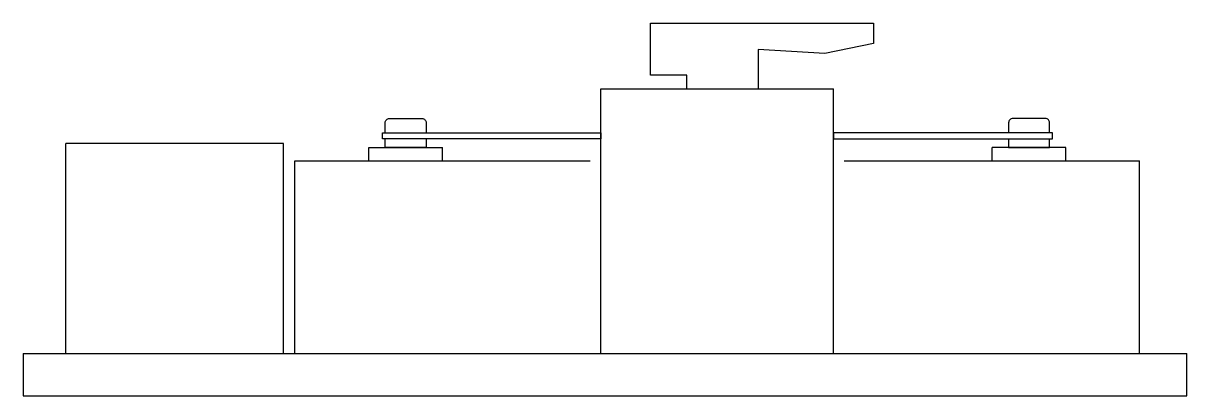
# Model space of a CAD drawing. Extents: x 0 to 550, y 0 to 176.
import ezdxf

# ---------------------------------------------------------------- set-up
doc = ezdxf.new("R2010")
doc.units = 0

# ---------------------------------------------------------------- blocks, each defined once
blk = doc.blocks.new('gưher')
at = {"color": 7}
for p, q in [((9480.98, -1798.71), (9480.98, -1774.15)), ((9480.98, -1774.15), (9586.32, -1774.15)), ((9586.32, -1774.15), (9586.32, -1783.63)), ((9563.42, -1788.43), (9531.95, -1786.51)), ((9531.95, -1786.51), (9531.95, -1805.15)), ((9586.32, -1783.63), (9563.42, -1788.43)), ((9498.18, -1798.71), (9480.98, -1798.71)), ((9498.18, -1805.15), (9498.18, -1798.71)), ((9457.47, -1805.15), (9567.47, -1805.15)), ((9457.47, -1930.15), (9457.47, -1805.15)), ((9567.47, -1930.15), (9567.47, -1805.15)), ((9204.62, -1930.15), (9204.62, -1830.93)), ((9307.47, -1830.93), (9204.62, -1830.93)), ((9307.47, -1930.15), (9307.47, -1830.93)), ((9347.87, -1839.15), (9347.87, -1832.78)), ((9347.87, -1832.78), (9382.67, -1832.78)), ((9382.67, -1839.15), (9382.67, -1832.78)), ((9642.57, -1839.15), (9642.57, -1832.78)), ((9677.37, -1832.78), (9642.57, -1832.78)), ((9677.37, -1839.15), (9677.37, -1832.78)), ((9312.77, -1930.15), (9312.77, -1839.15)), ((9312.77, -1839.15), (9452.47, -1839.15)), ((9572.47, -1839.15), (9712.17, -1839.15)), ((9712.17, -1930.15), (9712.17, -1839.15)), ((9184.47, -1930.15), (9184.47, -1950.15)), ((9184.47, -1930.15), (9734.47, -1930.15)), ((9734.47, -1950.15), (9734.47, -1930.15)), ((9184.47, -1950.15), (9734.47, -1950.15))]:
    blk.add_line(p, q, dxfattribs=at)
for points in [[(9355.57, -1825.88), (9355.57, -1821.15, -0.414214), (9357.57, -1819.15), (9372.96, -1819.15, -0.414214), (9374.96, -1821.15), (9374.96, -1825.88)], [(9669.66, -1825.88), (9669.66, -1821.15, 0.414214), (9667.66, -1819.15), (9652.27, -1819.15, 0.414214), (9650.27, -1821.15), (9650.27, -1825.88)]]:
    blk.add_lwpolyline(points, format="xyb", dxfattribs=at)
for points in [[(9354.22, -1825.88), (9457.47, -1825.88), (9457.47, -1828.72), (9354.22, -1828.72)], [(9671.02, -1825.88), (9567.47, -1825.88), (9567.47, -1828.72), (9671.02, -1828.72)]]:
    blk.add_lwpolyline(points, close=True, dxfattribs=at)
for points in [[(9374.96, -1828.72), (9374.96, -1832.78), (9355.57, -1832.78), (9355.57, -1828.72)], [(9650.27, -1828.72), (9650.27, -1832.78), (9669.66, -1832.78), (9669.66, -1828.72)]]:
    blk.add_lwpolyline(points, dxfattribs=at)

msp = doc.modelspace()

# ---------------------------------------------------------------- block references
msp.add_blockref('gưher', (-9184.47, 1950.15))

doc.saveas('drawing.dxf')
